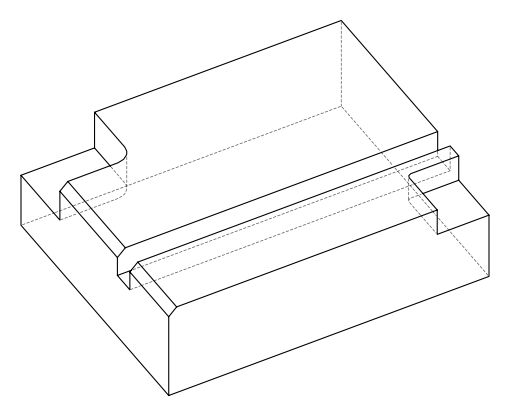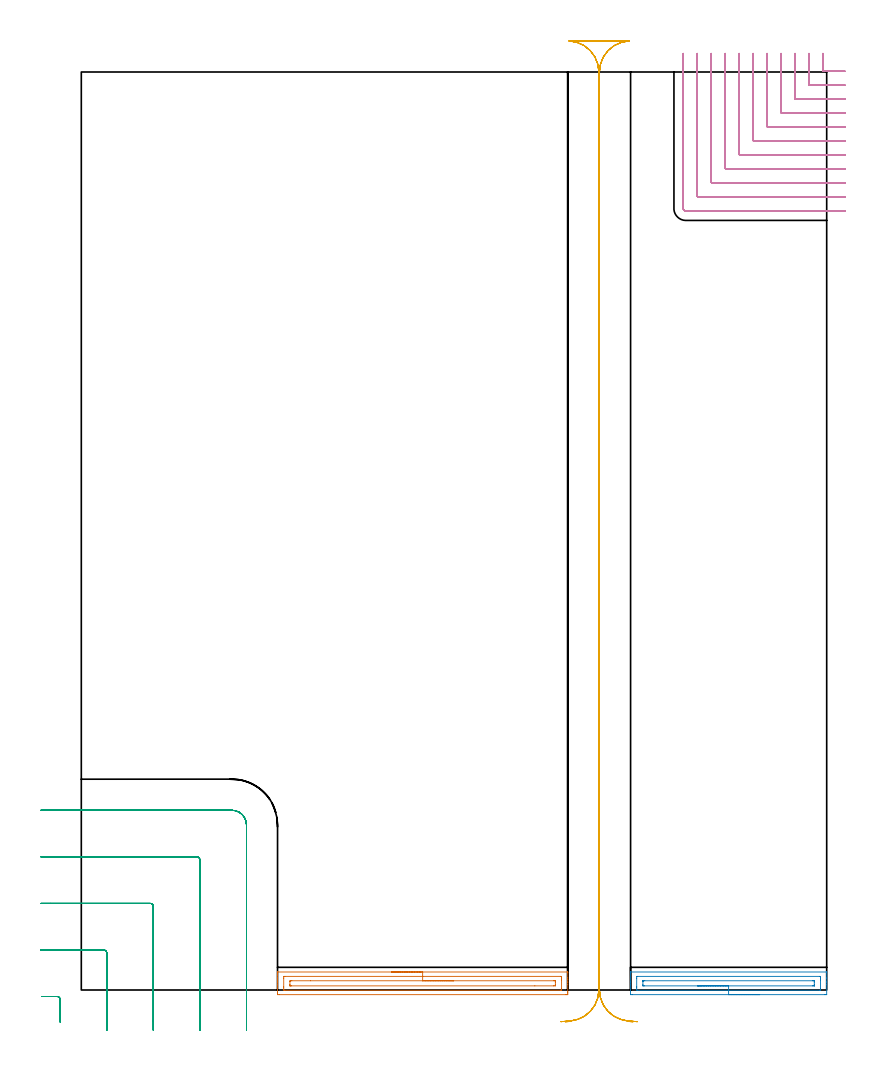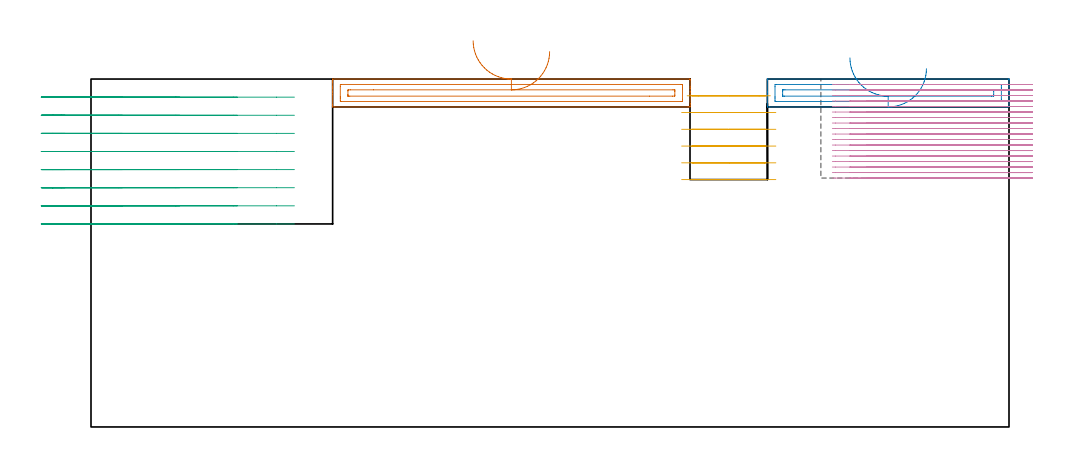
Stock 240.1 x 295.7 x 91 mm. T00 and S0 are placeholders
(PLAN: 5 operations, 3 tool changes, 46.7 min)
(1 AREA_MILL | FG_CHAMFER_SURFACE | UGT0205_001 | 2.44 min | 2737 mm3)
(2 AREA_MILL_1 | FG_CHAMFER_SURFACE_1 | UGT0205_001 | 1.71 min | 1807 mm3)
(3 MILL_CORNER_NOTCH_RECTANGULAR | CORNER_NOTCH_RECTANGULAR | UGT0201_094 | Follow Part, ap 5, ae 75% | 7.02 min | 160770 mm3)
(4 MILL_CORNER_NOTCH_RECTANGULAR_1 | CORNER_NOTCH_RECTANGULAR_1 | NXT0201_008 | Follow Part, ap 1.5, ae 75% | 27.3 min | 60835 mm3)
(5 MILL_RECTANGULAR_SLOT | SLOT_RECTANGULAR | UGT0201_094 | Follow Part, ap 5, ae 75% | 8.21 min | 156896 mm3)
(TOOL UGT0205_001 | Chamfer Mill 20 x 3 x 45 deg. | D20 FL50 Z2)
(TOOL UGT0201_094 | End mill 20 mm | D20 FL38 Z4)
(TOOL NXT0201_008 | ENDMILL 6mm [2P460-0600-NA 1630] | D6 FL26 Z6)
(OP 1 AREA_MILL)
G17 G21 G94 G90
T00 M6
G54
G17 G0 G90 X99.95 Y5.8 S1061 M3
G43 Z101. H0
G94 G1 X99.988 Z100.128 F250.
X100.102 Z99.263
X100.291 Z98.412
X100.553 Z97.58
X100.887 Z96.774
X101.29 Z96.
X101.758 Z95.264
X102.29 Z94.572
X102.879 Z93.929
X103.522 Z93.339
X104.214 Z92.808
X104.95 Z92.34
X105.724 Z91.937
X106.53 Z91.603
X107.362 Z91.341
X108.214 Z91.152
X109.078 Z91.038
X109.95 Z91.
X156.595
X156.69 Y5.797 Z90.989
X156.692 Y5.778 Z90.971
X156.7 Y5.543 Z90.741
Y3.903 Z89.102
Y3.482 Z88.678
Y3.271 Z88.468
Y2.594 Z87.791
Y2.383 Z87.581
Y1.706 Z86.9
Y-0.619 Z84.577
X156.698 Y-0.958 Z84.238
X156.693 Y-1.491 Z83.705
X156.686 Y-1.493 Z83.703
X156.15 Y-1.5 Z83.7
X63.75 Y-1.499 Z83.701
X63.214 Y-1.493 Z83.703
X63.207 Y-1.491 Z83.705
X63.2 Y-0.958 Z84.238
Y1.706 Z86.9
Y2.383 Z87.581
Y2.594 Z87.791
Y3.271 Z88.468
Y3.482 Z88.678
Y3.903 Z89.102
Y4.836 Z90.035
Y5.258 Z90.456
Y5.543 Z90.742
X63.208 Y5.778 Z90.971
X63.21 Y5.797 Z90.989
X63.305 Y5.8 Z91.
X109.95
Y4.386 Z89.586
X154.373 Y4.385 Z89.585
X154.69 Y4.37 Z89.57
X154.698 Y4.046 Z89.246
X154.7 Y3.482 Z88.682
Y3.156 Z88.356
X154.699 Y0.493 Z85.693
X154.69 Y-0.07 Z85.13
X154.389 Y-0.085 Z85.115
X154.373
X65.527
X65.21 Y-0.07 Z85.13
X65.202 Y0.254 Z85.454
X65.2 Y0.818 Z86.018
Y1.144 Z86.344
X65.201 Y3.807 Z89.007
X65.21 Y4.37 Z89.57
X65.511 Y4.385 Z89.585
X65.527
X109.95 Y4.386 Z89.586
Y2.971 Z88.171
X152.219
X152.596 Y2.97 Z88.17
X152.65 Y2.968 Z88.168
X152.68 Y2.965 Z88.165
X152.69 Y2.96 Z88.16
X152.693 Y2.904 Z88.104
X152.699 Y2.697 Z87.897
X152.7 Y2.594 Z87.794
X152.699 Y1.604 Z86.804
X152.693 Y1.499 Z86.699
X152.681 Y1.335 Z86.535
X152.596 Y1.334 Z86.534
X152.085 Y1.329 Z86.529
X146.089 Y1.328 Z86.528
X67.681 Y1.329 Z86.529
X67.304 Y1.33 Z86.53
X67.25 Y1.332 Z86.532
X67.22 Y1.335 Z86.535
X67.21 Y1.34 Z86.54
X67.206 Y1.396 Z86.596
X67.201 Y1.603 Z86.803
X67.2 Y1.706 Z86.906
X67.201 Y2.696 Z87.896
X67.207 Y2.801 Z88.001
X67.219 Y2.965 Z88.165
X67.304 Y2.966 Z88.166
X67.815 Y2.971 Z88.171
X73.859 Y2.972 Z88.172
X109.95 Y2.971 Z88.171
X110.822 Z88.21
X111.686 Z88.323
X112.538 Z88.512
X113.37 Z88.775
X114.176 Z89.108
X114.95 Z89.511
X115.686 Z89.98
X116.378 Z90.511
X117.021 Z91.1
X117.61 Z91.744
X118.142 Z92.436
X118.61 Z93.171
X119.013 Z93.945
X119.347 Z94.751
X119.609 Z95.583
X119.798 Z96.435
X119.912 Z97.3
X119.95 Z98.171
G0 Z101.
M5
M2
(OP 2 AREA_MILL_1)
G17 G21 G94 G90
T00 M6
G54
G17 G0 G90 X218.5 Y-1.5 S1061 M3
G43 Z101. H0
Z93.7
G94 G1 X218.462 Z92.828 F250.
X218.348 Z91.964
X218.159 Z91.112
X217.897 Z90.28
X217.563 Z89.474
X217.16 Z88.7
X216.692 Z87.964
X216.16 Z87.272
X215.571 Z86.629
X214.928 Z86.04
X214.236 Z85.508
X213.5 Z85.04
X212.726 Z84.637
X211.92 Z84.303
X211.088 Z84.041
X210.236 Z83.852
X209.372 Z83.738
X208.5 Z83.7
X177.437
X176.903 Y-1.495 Z83.701
X176.901 Y-1.493 Z83.703
X176.9 Y1.706 Z86.899
Y2.408 Z87.606
Y2.594 Z87.791
Y5.574 Z90.772
X176.906 Y5.781 Z90.973
X176.91 Y5.797 Z90.989
X176.993 Y5.8 Z91.
X240.007
X240.09 Y5.797 Z90.989
X240.094 Y5.781 Z90.973
X240.1 Y5.574 Z90.772
Y3.853 Z89.052
Y2.594 Z87.791
Y2.408 Z87.606
Y1.706 Z86.899
X240.099 Y-1.493 Z83.703
X240.097 Y-1.495 Z83.701
X239.563 Y-1.5 Z83.7
X208.5
Y-0.086 Z85.114
X179.212 Y-0.085 Z85.115
X178.91 Y-0.07 Z85.13
X178.902 Y0.24 Z85.44
X178.9 Y0.818 Z86.018
Y1.13 Z86.33
X178.901 Y3.792 Z88.992
X178.91 Y4.37 Z89.57
X179.196 Y4.385 Z89.585
X179.212
X237.788
X238.09 Y4.37 Z89.57
X238.098 Y4.06 Z89.26
X238.1 Y3.482 Z88.682
Y3.17 Z88.37
X238.099 Y0.508 Z85.708
X238.09 Y-0.07 Z85.13
X237.804 Y-0.085 Z85.115
X237.788
X208.5 Y-0.086 Z85.114
Y1.328 Z86.528
X181.363 Y1.329 Z86.529
X180.987 Y1.332 Z86.532
X180.934 Y1.334 Z86.534
X180.91 Y1.337 Z86.537
X180.9 Y1.706 Z86.906
Y2.68 Z87.88
X180.902 Y2.767 Z87.967
X180.91 Y2.94 Z88.14
X180.913 Y2.966 Z88.166
X180.918 Y2.968 Z88.168
X180.94 Y2.97 Z88.17
X180.987 Y2.971 Z88.171
X181.497 Y2.972 Z88.172
X235.637 Y2.971 Z88.171
X236.013 Y2.968 Z88.168
X236.066 Y2.966 Z88.166
X236.09 Y2.963 Z88.163
X236.1 Y2.594 Z87.794
Y1.62 Z86.82
X236.098 Y1.533 Z86.733
X236.09 Y1.36 Z86.56
X236.087 Y1.334 Z86.534
X236.082 Y1.332 Z86.532
X236.06 Y1.33 Z86.53
X236.013 Y1.329 Z86.529
X235.503 Y1.328 Z86.528
X208.5
X207.628 Z86.566
X206.764 Z86.68
X205.912 Z86.869
X205.08 Z87.132
X204.274 Z87.465
X203.5 Z87.868
X202.764 Z88.337
X202.072 Z88.868
X201.429 Z89.457
X200.84 Z90.101
X200.308 Z90.793
X199.84 Z91.528
X199.437 Z92.302
X199.103 Z93.108
X198.841 Z93.94
X198.652 Z94.792
X198.538 Z95.657
X198.5 Z96.528
G0 Z101.
M5
M2
(OP 3 MILL_CORNER_NOTCH_RECTANGULAR)
G17 G21 G94 G90
T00 M6
G54
G17 G0 G90 X-6.8 Y-10.332 S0 M3
G43 Z101. H0
Z86.262
G94 G1 Y-7.332 F250.
Y-3.095 F500.
G3 X-7.795 Y-2.1 R1.
G1 X-9.777
X-12.777 F250.
G0 Z101.
X8.2 Y-13.
Z86.262
G1 Y-10.
Y11.905 F500.
G3 X7.205 Y12.9 R1.
G1 X-10.
X-13. F250.
G0 Z101.
X23.2 Y-13.
Z86.262
G1 Y-10.
Y26.904 F500.
G3 X22.204 Y27.9 R1.
G1 X-10.
X-13. F250.
G0 Z101.
X38.2 Y-13.
Z86.262
G1 Y-10.
Y41.904 F500.
G3 X37.204 Y42.9 R1.
G1 X-10.
X-13. F250.
G0 Z101.
X53.2 Y-13.
Z86.262
G1 Y-10.
Y53.2 F500.
G3 X48.5 Y57.9 R4.7
G1 X-10.
X-13. F250.
G0 Z101.
X-6.8 Y-10.332
Z81.525
G1 Y-7.332
Y-3.095 F500.
G3 X-7.795 Y-2.1 R1.
G1 X-9.777
X-12.777 F250.
G0 Z101.
X8.2 Y-13.
Z81.525
G1 Y-10.
Y11.905 F500.
G3 X7.205 Y12.9 R1.
G1 X-10.
X-13. F250.
G0 Z101.
X23.2 Y-13.
Z81.525
G1 Y-10.
Y26.904 F500.
G3 X22.204 Y27.9 R1.
G1 X-10.
X-13. F250.
G0 Z101.
X38.2 Y-13.
Z81.525
G1 Y-10.
Y41.904 F500.
G3 X37.204 Y42.9 R1.
G1 X-10.
X-13. F250.
G0 Z101.
X53.2 Y-13.
Z81.525
G1 Y-10.
Y53.2 F500.
G3 X48.5 Y57.9 R4.7
G1 X-10.
X-13. F250.
G0 Z101.
X-6.8 Y-10.332
Z76.787
G1 Y-7.332
Y-3.095 F500.
G3 X-7.795 Y-2.1 R1.
G1 X-9.777
X-12.777 F250.
G0 Z101.
X8.2 Y-13.
Z76.787
G1 Y-10.
Y11.905 F500.
G3 X7.205 Y12.9 R1.
G1 X-10.
X-13. F250.
G0 Z101.
X23.2 Y-13.
Z76.787
G1 Y-10.
Y26.904 F500.
G3 X22.204 Y27.9 R1.
G1 X-10.
X-13. F250.
G0 Z101.
X38.2 Y-13.
Z76.787
G1 Y-10.
Y41.904 F500.
G3 X37.204 Y42.9 R1.
G1 X-10.
X-13. F250.
G0 Z101.
X53.2 Y-13.
Z76.787
G1 Y-10.
Y53.2 F500.
G3 X48.5 Y57.9 R4.7
G1 X-10.
X-13. F250.
G0 Z101.
X-6.8 Y-10.332
Z72.05
G1 Y-7.332
Y-3.095 F500.
G3 X-7.795 Y-2.1 R1.
G1 X-9.777
X-12.777 F250.
G0 Z101.
X8.2 Y-13.
Z72.05
G1 Y-10.
Y11.905 F500.
G3 X7.205 Y12.9 R1.
G1 X-10.
X-13. F250.
G0 Z101.
X23.2 Y-13.
Z72.05
G1 Y-10.
Y26.904 F500.
G3 X22.204 Y27.9 R1.
G1 X-10.
X-13. F250.
G0 Z101.
X38.2 Y-13.
Z72.05
G1 Y-10.
Y41.904 F500.
G3 X37.204 Y42.9 R1.
G1 X-10.
X-13. F250.
G0 Z101.
X53.2 Y-13.
Z72.05
G1 Y-10.
Y53.2 F500.
G3 X48.5 Y57.9 R4.7
G1 X-10.
X-13. F250.
G0 Z101.
X-6.8 Y-10.332
Z67.312
G1 Y-7.332
Y-3.095 F500.
G3 X-7.795 Y-2.1 R1.
G1 X-9.777
X-12.777 F250.
G0 Z101.
X8.2 Y-13.
Z67.312
G1 Y-10.
Y11.905 F500.
G3 X7.205 Y12.9 R1.
G1 X-10.
X-13. F250.
G0 Z101.
X23.2 Y-13.
Z67.312
G1 Y-10.
Y26.904 F500.
G3 X22.204 Y27.9 R1.
G1 X-10.
X-13. F250.
G0 Z101.
X38.2 Y-13.
Z67.312
G1 Y-10.
Y41.904 F500.
G3 X37.204 Y42.9 R1.
G1 X-10.
X-13. F250.
G0 Z101.
X53.2 Y-13.
Z67.312
G1 Y-10.
Y53.2 F500.
G3 X48.5 Y57.9 R4.7
G1 X-10.
X-13. F250.
G0 Z101.
X-6.8 Y-10.332
Z62.575
G1 Y-7.332
Y-3.095 F500.
G3 X-7.795 Y-2.1 R1.
G1 X-9.777
X-12.777 F250.
G0 Z101.
X8.2 Y-13.
Z62.575
G1 Y-10.
Y11.905 F500.
G3 X7.205 Y12.9 R1.
G1 X-10.
X-13. F250.
G0 Z101.
X23.2 Y-13.
Z62.575
G1 Y-10.
Y26.904 F500.
G3 X22.204 Y27.9 R1.
G1 X-10.
X-13. F250.
G0 Z101.
X38.2 Y-13.
Z62.575
G1 Y-10.
Y41.904 F500.
G3 X37.204 Y42.9 R1.
G1 X-10.
X-13. F250.
G0 Z101.
X53.2 Y-13.
Z62.575
G1 Y-10.
Y53.2 F500.
G3 X48.5 Y57.9 R4.7
G1 X-10.
X-13. F250.
G0 Z101.
X-6.8 Y-10.332
Z57.837
G1 Y-7.332
Y-3.095 F500.
G3 X-7.795 Y-2.1 R1.
G1 X-9.777
X-12.777 F250.
G0 Z101.
X8.2 Y-13.
Z57.837
G1 Y-10.
Y11.905 F500.
G3 X7.205 Y12.9 R1.
G1 X-10.
X-13. F250.
G0 Z101.
X23.2 Y-13.
Z57.837
G1 Y-10.
Y26.904 F500.
G3 X22.204 Y27.9 R1.
G1 X-10.
X-13. F250.
G0 Z101.
X38.2 Y-13.
Z57.837
G1 Y-10.
Y41.904 F500.
G3 X37.204 Y42.9 R1.
G1 X-10.
X-13. F250.
G0 Z101.
X53.2 Y-13.
Z57.837
G1 Y-10.
Y53.2 F500.
G3 X48.5 Y57.9 R4.7
G1 X-10.
X-13. F250.
G0 Z101.
X-6.8 Y-10.332
Z53.1
G1 Y-7.332
Y-3.095 F500.
G3 X-7.795 Y-2.1 R1.
G1 X-9.777
X-12.777 F250.
G0 Z101.
X8.2 Y-13.
Z53.1
G1 Y-10.
Y11.905 F500.
G3 X7.205 Y12.9 R1.
G1 X-10.
X-13. F250.
G0 Z101.
X23.2 Y-13.
Z53.1
G1 Y-10.
Y26.904 F500.
G3 X22.204 Y27.9 R1.
G1 X-10.
X-13. F250.
G0 Z101.
X38.2 Y-13.
Z53.1
G1 Y-10.
Y41.904 F500.
G3 X37.204 Y42.9 R1.
G1 X-10.
X-13. F250.
G0 Z101.
X53.2 Y-13.
Z53.1
G1 Y-10.
Y53.2 F500.
G3 X48.5 Y57.9 R4.7
G1 X-10.
X-13. F250.
G0 Z101.
M5
M2
(OP 4 MILL_CORNER_NOTCH_RECTANGULAR_1)
G17 G21 G94 G90
T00 M6
G54
G17 G0 G90 X238.9 Y301.7 S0 M3
G43 Z101. H1
Z89.561
G94 G1 Y298.7 F250.
Y296.197
G3 X239.197 Y295.9 R0.3
G1 X243.093
X246.093
G0 Z101.
X234.4 Y301.7
Z89.561
G1 Y298.7
Y291.697 F500.
G3 X234.697 Y291.4 R0.3
G1 X243.1
X246.1 F250.
G0 Z101.
X229.9 Y301.7
Z89.561
G1 Y298.7
Y287.197 F500.
G3 X230.197 Y286.9 R0.3
G1 X243.1
X246.1 F250.
G0 Z101.
X225.4 Y301.7
Z89.561
G1 Y298.7
Y282.697 F500.
G3 X225.697 Y282.4 R0.3
G1 X243.1
X246.1 F250.
G0 Z101.
X220.9 Y301.7
Z89.561
G1 Y298.7
Y278.197 F500.
G3 X221.197 Y277.9 R0.3
G1 X243.1
X246.1 F250.
G0 Z101.
X216.4 Y301.7
Z89.561
G1 Y298.7
Y273.697 F500.
G3 X216.697 Y273.4 R0.3
G1 X243.1
X246.1 F250.
G0 Z101.
X211.9 Y301.7
Z89.561
G1 Y298.7
Y269.198 F500.
G3 X212.198 Y268.9 R0.3
G1 X243.1
X246.1 F250.
G0 Z101.
X207.4 Y301.7
Z89.561
G1 Y298.7
Y264.698 F500.
G3 X207.698 Y264.4 R0.3
G1 X243.1
X246.1 F250.
G0 Z101.
X202.9 Y301.7
Z89.561
G1 Y298.7
Y260.198 F500.
G3 X203.198 Y259.9 R0.3
G1 X243.1
X246.1 F250.
G0 Z101.
X198.4 Y301.7
Z89.561
G1 Y298.7
Y255.698 F500.
G3 X198.698 Y255.4 R0.3
G1 X243.1
X246.1 F250.
G0 Z101.
X193.9 Y301.7
Z89.561
G1 Y298.7
Y251.7 F500.
G3 X194.7 Y250.9 R0.8
G1 X243.1
X246.1 F250.
G0 Z101.
X238.9 Y301.7
Z88.122
G1 Y298.7
Y296.197
G3 X239.197 Y295.9 R0.3
G1 X243.093
X246.093
G0 Z101.
X234.4 Y301.7
Z88.122
G1 Y298.7
Y291.697 F500.
G3 X234.697 Y291.4 R0.3
G1 X243.1
X246.1 F250.
G0 Z101.
X229.9 Y301.7
Z88.122
G1 Y298.7
Y287.197 F500.
G3 X230.197 Y286.9 R0.3
G1 X243.1
X246.1 F250.
G0 Z101.
X225.4 Y301.7
Z88.122
G1 Y298.7
Y282.697 F500.
G3 X225.697 Y282.4 R0.3
G1 X243.1
X246.1 F250.
G0 Z101.
X220.9 Y301.7
Z88.122
G1 Y298.7
Y278.197 F500.
G3 X221.197 Y277.9 R0.3
G1 X243.1
X246.1 F250.
G0 Z101.
X216.4 Y301.7
Z88.122
G1 Y298.7
Y273.697 F500.
G3 X216.697 Y273.4 R0.3
G1 X243.1
X246.1 F250.
G0 Z101.
X211.9 Y301.7
Z88.122
G1 Y298.7
Y269.198 F500.
G3 X212.198 Y268.9 R0.3
G1 X243.1
X246.1 F250.
G0 Z101.
X207.4 Y301.7
Z88.122
G1 Y298.7
Y264.698 F500.
G3 X207.698 Y264.4 R0.3
G1 X243.1
X246.1 F250.
G0 Z101.
X202.9 Y301.7
Z88.122
G1 Y298.7
Y260.198 F500.
G3 X203.198 Y259.9 R0.3
G1 X243.1
X246.1 F250.
G0 Z101.
X198.4 Y301.7
Z88.122
G1 Y298.7
Y255.698 F500.
G3 X198.698 Y255.4 R0.3
G1 X243.1
X246.1 F250.
G0 Z101.
X193.9 Y301.7
Z88.122
G1 Y298.7
Y251.7 F500.
G3 X194.7 Y250.9 R0.8
G1 X243.1
X246.1 F250.
G0 Z101.
X238.9 Y301.7
Z86.683
G1 Y298.7
Y296.197
G3 X239.197 Y295.9 R0.3
G1 X243.093
X246.093
G0 Z101.
X234.4 Y301.7
Z86.683
G1 Y298.7
Y291.697 F500.
G3 X234.697 Y291.4 R0.3
G1 X243.1
X246.1 F250.
G0 Z101.
X229.9 Y301.7
Z86.683
G1 Y298.7
Y287.197 F500.
G3 X230.197 Y286.9 R0.3
G1 X243.1
X246.1 F250.
G0 Z101.
X225.4 Y301.7
Z86.683
G1 Y298.7
Y282.697 F500.
G3 X225.697 Y282.4 R0.3
G1 X243.1
X246.1 F250.
G0 Z101.
X220.9 Y301.7
Z86.683
G1 Y298.7
Y278.197 F500.
G3 X221.197 Y277.9 R0.3
G1 X243.1
X246.1 F250.
G0 Z101.
X216.4 Y301.7
Z86.683
G1 Y298.7
Y273.697 F500.
G3 X216.697 Y273.4 R0.3
G1 X243.1
X246.1 F250.
G0 Z101.
X211.9 Y301.7
Z86.683
G1 Y298.7
Y269.198 F500.
G3 X212.198 Y268.9 R0.3
G1 X243.1
X246.1 F250.
G0 Z101.
X207.4 Y301.7
Z86.683
G1 Y298.7
Y264.698 F500.
G3 X207.698 Y264.4 R0.3
G1 X243.1
X246.1 F250.
G0 Z101.
X202.9 Y301.7
Z86.683
G1 Y298.7
Y260.198 F500.
G3 X203.198 Y259.9 R0.3
G1 X243.1
X246.1 F250.
G0 Z101.
X198.4 Y301.7
Z86.683
G1 Y298.7
Y255.698 F500.
G3 X198.698 Y255.4 R0.3
G1 X243.1
X246.1 F250.
G0 Z101.
X193.9 Y301.7
Z86.683
G1 Y298.7
Y251.7 F500.
G3 X194.7 Y250.9 R0.8
G1 X243.1
X246.1 F250.
G0 Z101.
X238.9 Y301.7
Z85.244
G1 Y298.7
Y296.197
G3 X239.197 Y295.9 R0.3
G1 X243.093
X246.093
G0 Z101.
X234.4 Y301.7
Z85.244
G1 Y298.7
Y291.697 F500.
G3 X234.697 Y291.4 R0.3
G1 X243.1
X246.1 F250.
G0 Z101.
X229.9 Y301.7
Z85.244
G1 Y298.7
Y287.197 F500.
G3 X230.197 Y286.9 R0.3
G1 X243.1
X246.1 F250.
G0 Z101.
X225.4 Y301.7
Z85.244
G1 Y298.7
Y282.697 F500.
G3 X225.697 Y282.4 R0.3
G1 X243.1
X246.1 F250.
G0 Z101.
X220.9 Y301.7
Z85.244
G1 Y298.7
Y278.197 F500.
G3 X221.197 Y277.9 R0.3
G1 X243.1
X246.1 F250.
G0 Z101.
X216.4 Y301.7
Z85.244
G1 Y298.7
Y273.697 F500.
G3 X216.697 Y273.4 R0.3
G1 X243.1
X246.1 F250.
G0 Z101.
X211.9 Y301.7
Z85.244
G1 Y298.7
Y269.198 F500.
G3 X212.198 Y268.9 R0.3
G1 X243.1
X246.1 F250.
G0 Z101.
X207.4 Y301.7
Z85.244
G1 Y298.7
Y264.698 F500.
G3 X207.698 Y264.4 R0.3
G1 X243.1
X246.1 F250.
G0 Z101.
X202.9 Y301.7
Z85.244
G1 Y298.7
Y260.198 F500.
G3 X203.198 Y259.9 R0.3
G1 X243.1
X246.1 F250.
G0 Z101.
X198.4 Y301.7
Z85.244
G1 Y298.7
Y255.698 F500.
G3 X198.698 Y255.4 R0.3
G1 X243.1
X246.1 F250.
G0 Z101.
X193.9 Y301.7
Z85.244
G1 Y298.7
Y251.7 F500.
G3 X194.7 Y250.9 R0.8
G1 X243.1
X246.1 F250.
G0 Z101.
X238.9 Y301.7
Z83.805
G1 Y298.7
Y296.197
G3 X239.197 Y295.9 R0.3
G1 X243.093
X246.093
G0 Z101.
X234.4 Y301.7
Z83.805
G1 Y298.7
Y291.697 F500.
G3 X234.697 Y291.4 R0.3
G1 X243.1
X246.1 F250.
G0 Z101.
X229.9 Y301.7
Z83.805
G1 Y298.7
Y287.197 F500.
G3 X230.197 Y286.9 R0.3
G1 X243.1
X246.1 F250.
G0 Z101.
X225.4 Y301.7
Z83.805
G1 Y298.7
Y282.697 F500.
G3 X225.697 Y282.4 R0.3
G1 X243.1
X246.1 F250.
G0 Z101.
X220.9 Y301.7
Z83.805
G1 Y298.7
Y278.197 F500.
G3 X221.197 Y277.9 R0.3
G1 X243.1
X246.1 F250.
G0 Z101.
X216.4 Y301.7
Z83.805
G1 Y298.7
Y273.697 F500.
G3 X216.697 Y273.4 R0.3
G1 X243.1
X246.1 F250.
G0 Z101.
X211.9 Y301.7
Z83.805
G1 Y298.7
Y269.198 F500.
G3 X212.198 Y268.9 R0.3
G1 X243.1
X246.1 F250.
G0 Z101.
X207.4 Y301.7
Z83.805
G1 Y298.7
Y264.698 F500.
G3 X207.698 Y264.4 R0.3
G1 X243.1
X246.1 F250.
G0 Z101.
X202.9 Y301.7
Z83.805
G1 Y298.7
Y260.198 F500.
G3 X203.198 Y259.9 R0.3
G1 X243.1
X246.1 F250.
G0 Z101.
X198.4 Y301.7
Z83.805
G1 Y298.7
Y255.698 F500.
G3 X198.698 Y255.4 R0.3
G1 X243.1
X246.1 F250.
G0 Z101.
X193.9 Y301.7
Z83.805
G1 Y298.7
Y251.7 F500.
G3 X194.7 Y250.9 R0.8
G1 X243.1
X246.1 F250.
G0 Z101.
X238.9 Y301.7
Z82.367
G1 Y298.7
Y296.197
G3 X239.197 Y295.9 R0.3
G1 X243.093
X246.093
G0 Z101.
X234.4 Y301.7
Z82.367
G1 Y298.7
Y291.697 F500.
G3 X234.697 Y291.4 R0.3
G1 X243.1
X246.1 F250.
G0 Z101.
X229.9 Y301.7
Z82.367
G1 Y298.7
Y287.197 F500.
G3 X230.197 Y286.9 R0.3
G1 X243.1
X246.1 F250.
G0 Z101.
X225.4 Y301.7
Z82.367
G1 Y298.7
Y282.697 F500.
G3 X225.697 Y282.4 R0.3
G1 X243.1
X246.1 F250.
G0 Z101.
X220.9 Y301.7
Z82.367
G1 Y298.7
Y278.197 F500.
G3 X221.197 Y277.9 R0.3
G1 X243.1
X246.1 F250.
G0 Z101.
X216.4 Y301.7
Z82.367
G1 Y298.7
Y273.697 F500.
G3 X216.697 Y273.4 R0.3
G1 X243.1
X246.1 F250.
G0 Z101.
X211.9 Y301.7
Z82.367
G1 Y298.7
Y269.198 F500.
G3 X212.198 Y268.9 R0.3
G1 X243.1
X246.1 F250.
G0 Z101.
X207.4 Y301.7
Z82.367
G1 Y298.7
Y264.698 F500.
G3 X207.698 Y264.4 R0.3
G1 X243.1
X246.1 F250.
G0 Z101.
X202.9 Y301.7
Z82.367
G1 Y298.7
Y260.198 F500.
G3 X203.198 Y259.9 R0.3
G1 X243.1
X246.1 F250.
G0 Z101.
X198.4 Y301.7
Z82.367
G1 Y298.7
Y255.698 F500.
G3 X198.698 Y255.4 R0.3
G1 X243.1
X246.1 F250.
G0 Z101.
X193.9 Y301.7
Z82.367
G1 Y298.7
Y251.7 F500.
G3 X194.7 Y250.9 R0.8
G1 X243.1
X246.1 F250.
G0 Z101.
X238.9 Y301.7
Z80.928
G1 Y298.7
Y296.197
G3 X239.197 Y295.9 R0.3
G1 X243.093
X246.093
G0 Z101.
X234.4 Y301.7
Z80.928
G1 Y298.7
Y291.697 F500.
G3 X234.697 Y291.4 R0.3
G1 X243.1
X246.1 F250.
G0 Z101.
X229.9 Y301.7
Z80.928
G1 Y298.7
Y287.197 F500.
G3 X230.197 Y286.9 R0.3
G1 X243.1
X246.1 F250.
G0 Z101.
X225.4 Y301.7
Z80.928
G1 Y298.7
Y282.697 F500.
G3 X225.697 Y282.4 R0.3
G1 X243.1
X246.1 F250.
G0 Z101.
X220.9 Y301.7
Z80.928
G1 Y298.7
Y278.197 F500.
G3 X221.197 Y277.9 R0.3
G1 X243.1
X246.1 F250.
G0 Z101.
X216.4 Y301.7
Z80.928
G1 Y298.7
Y273.697 F500.
G3 X216.697 Y273.4 R0.3
G1 X243.1
X246.1 F250.
G0 Z101.
X211.9 Y301.7
Z80.928
G1 Y298.7
Y269.198 F500.
G3 X212.198 Y268.9 R0.3
G1 X243.1
X246.1 F250.
G0 Z101.
X207.4 Y301.7
Z80.928
G1 Y298.7
Y264.698 F500.
G3 X207.698 Y264.4 R0.3
G1 X243.1
X246.1 F250.
G0 Z101.
X202.9 Y301.7
Z80.928
G1 Y298.7
Y260.198 F500.
G3 X203.198 Y259.9 R0.3
G1 X243.1
X246.1 F250.
G0 Z101.
X198.4 Y301.7
Z80.928
G1 Y298.7
Y255.698 F500.
G3 X198.698 Y255.4 R0.3
G1 X243.1
X246.1 F250.
G0 Z101.
X193.9 Y301.7
Z80.928
G1 Y298.7
Y251.7 F500.
G3 X194.7 Y250.9 R0.8
G1 X243.1
X246.1 F250.
G0 Z101.
X238.9 Y301.7
Z79.489
G1 Y298.7
Y296.197
G3 X239.197 Y295.9 R0.3
G1 X243.093
X246.093
G0 Z101.
X234.4 Y301.7
Z79.489
G1 Y298.7
Y291.697 F500.
G3 X234.697 Y291.4 R0.3
G1 X243.1
X246.1 F250.
G0 Z101.
X229.9 Y301.7
Z79.489
G1 Y298.7
Y287.197 F500.
G3 X230.197 Y286.9 R0.3
G1 X243.1
X246.1 F250.
G0 Z101.
X225.4 Y301.7
Z79.489
G1 Y298.7
Y282.697 F500.
G3 X225.697 Y282.4 R0.3
G1 X243.1
X246.1 F250.
G0 Z101.
X220.9 Y301.7
Z79.489
G1 Y298.7
Y278.197 F500.
G3 X221.197 Y277.9 R0.3
G1 X243.1
X246.1 F250.
G0 Z101.
X216.4 Y301.7
Z79.489
G1 Y298.7
Y273.697 F500.
G3 X216.697 Y273.4 R0.3
G1 X243.1
X246.1 F250.
G0 Z101.
X211.9 Y301.7
Z79.489
G1 Y298.7
Y269.198 F500.
G3 X212.198 Y268.9 R0.3
G1 X243.1
X246.1 F250.
G0 Z101.
X207.4 Y301.7
Z79.489
G1 Y298.7
Y264.698 F500.
G3 X207.698 Y264.4 R0.3
G1 X243.1
X246.1 F250.
G0 Z101.
X202.9 Y301.7
Z79.489
G1 Y298.7
Y260.198 F500.
G3 X203.198 Y259.9 R0.3
G1 X243.1
X246.1 F250.
G0 Z101.
X198.4 Y301.7
Z79.489
G1 Y298.7
Y255.698 F500.
G3 X198.698 Y255.4 R0.3
G1 X243.1
X246.1 F250.
G0 Z101.
X193.9 Y301.7
Z79.489
G1 Y298.7
Y251.7 F500.
G3 X194.7 Y250.9 R0.8
G1 X243.1
X246.1 F250.
G0 Z101.
X238.9 Y301.7
Z78.05
G1 Y298.7
Y296.197
G3 X239.197 Y295.9 R0.3
G1 X243.093
X246.093
G0 Z101.
X234.4 Y301.7
Z78.05
G1 Y298.7
Y291.697 F500.
G3 X234.697 Y291.4 R0.3
G1 X243.1
X246.1 F250.
G0 Z101.
X229.9 Y301.7
Z78.05
G1 Y298.7
Y287.197 F500.
G3 X230.197 Y286.9 R0.3
G1 X243.1
X246.1 F250.
G0 Z101.
X225.4 Y301.7
Z78.05
G1 Y298.7
Y282.697 F500.
G3 X225.697 Y282.4 R0.3
G1 X243.1
X246.1 F250.
G0 Z101.
X220.9 Y301.7
Z78.05
G1 Y298.7
Y278.197 F500.
G3 X221.197 Y277.9 R0.3
G1 X243.1
X246.1 F250.
G0 Z101.
X216.4 Y301.7
Z78.05
G1 Y298.7
Y273.697 F500.
G3 X216.697 Y273.4 R0.3
G1 X243.1
X246.1 F250.
G0 Z101.
X211.9 Y301.7
Z78.05
G1 Y298.7
Y269.198 F500.
G3 X212.198 Y268.9 R0.3
G1 X243.1
X246.1 F250.
G0 Z101.
X207.4 Y301.7
Z78.05
G1 Y298.7
Y264.698 F500.
G3 X207.698 Y264.4 R0.3
G1 X243.1
X246.1 F250.
G0 Z101.
X202.9 Y301.7
Z78.05
G1 Y298.7
Y260.198 F500.
G3 X203.198 Y259.9 R0.3
G1 X243.1
X246.1 F250.
G0 Z101.
X198.4 Y301.7
Z78.05
G1 Y298.7
Y255.698 F500.
G3 X198.698 Y255.4 R0.3
G1 X243.1
X246.1 F250.
G0 Z101.
X193.9 Y301.7
Z78.05
G1 Y298.7
Y251.7 F500.
G3 X194.7 Y250.9 R0.8
G1 X243.1
X246.1 F250.
G0 Z101.
X238.9 Y301.7
Z76.611
G1 Y298.7
Y296.197
G3 X239.197 Y295.9 R0.3
G1 X243.093
X246.093
G0 Z101.
X234.4 Y301.7
Z76.611
G1 Y298.7
Y291.697 F500.
G3 X234.697 Y291.4 R0.3
G1 X243.1
X246.1 F250.
G0 Z101.
X229.9 Y301.7
Z76.611
G1 Y298.7
Y287.197 F500.
G3 X230.197 Y286.9 R0.3
G1 X243.1
X246.1 F250.
G0 Z101.
X225.4 Y301.7
Z76.611
G1 Y298.7
Y282.697 F500.
G3 X225.697 Y282.4 R0.3
G1 X243.1
X246.1 F250.
G0 Z101.
X220.9 Y301.7
Z76.611
G1 Y298.7
Y278.197 F500.
G3 X221.197 Y277.9 R0.3
G1 X243.1
X246.1 F250.
G0 Z101.
X216.4 Y301.7
Z76.611
G1 Y298.7
Y273.697 F500.
G3 X216.697 Y273.4 R0.3
G1 X243.1
X246.1 F250.
G0 Z101.
X211.9 Y301.7
Z76.611
G1 Y298.7
Y269.198 F500.
G3 X212.198 Y268.9 R0.3
G1 X243.1
X246.1 F250.
G0 Z101.
X207.4 Y301.7
Z76.611
G1 Y298.7
Y264.698 F500.
G3 X207.698 Y264.4 R0.3
G1 X243.1
X246.1 F250.
G0 Z101.
X202.9 Y301.7
Z76.611
G1 Y298.7
Y260.198 F500.
G3 X203.198 Y259.9 R0.3
G1 X243.1
X246.1 F250.
G0 Z101.
X198.4 Y301.7
Z76.611
G1 Y298.7
Y255.698 F500.
G3 X198.698 Y255.4 R0.3
G1 X243.1
X246.1 F250.
G0 Z101.
X193.9 Y301.7
Z76.611
G1 Y298.7
Y251.7 F500.
G3 X194.7 Y250.9 R0.8
G1 X243.1
X246.1 F250.
G0 Z101.
X238.9 Y301.7
Z75.172
G1 Y298.7
Y296.197
G3 X239.197 Y295.9 R0.3
G1 X243.093
X246.093
G0 Z101.
X234.4 Y301.7
Z75.172
G1 Y298.7
Y291.697 F500.
G3 X234.697 Y291.4 R0.3
G1 X243.1
X246.1 F250.
G0 Z101.
X229.9 Y301.7
Z75.172
G1 Y298.7
Y287.197 F500.
G3 X230.197 Y286.9 R0.3
G1 X243.1
X246.1 F250.
G0 Z101.
X225.4 Y301.7
Z75.172
G1 Y298.7
Y282.697 F500.
G3 X225.697 Y282.4 R0.3
G1 X243.1
X246.1 F250.
G0 Z101.
X220.9 Y301.7
Z75.172
G1 Y298.7
Y278.197 F500.
G3 X221.197 Y277.9 R0.3
G1 X243.1
X246.1 F250.
G0 Z101.
X216.4 Y301.7
Z75.172
G1 Y298.7
Y273.697 F500.
G3 X216.697 Y273.4 R0.3
G1 X243.1
X246.1 F250.
G0 Z101.
X211.9 Y301.7
Z75.172
G1 Y298.7
Y269.198 F500.
G3 X212.198 Y268.9 R0.3
G1 X243.1
X246.1 F250.
G0 Z101.
X207.4 Y301.7
Z75.172
G1 Y298.7
Y264.698 F500.
G3 X207.698 Y264.4 R0.3
G1 X243.1
X246.1 F250.
G0 Z101.
X202.9 Y301.7
Z75.172
G1 Y298.7
Y260.198 F500.
G3 X203.198 Y259.9 R0.3
G1 X243.1
X246.1 F250.
G0 Z101.
X198.4 Y301.7
Z75.172
G1 Y298.7
Y255.698 F500.
G3 X198.698 Y255.4 R0.3
G1 X243.1
X246.1 F250.
G0 Z101.
X193.9 Y301.7
Z75.172
G1 Y298.7
Y251.7 F500.
G3 X194.7 Y250.9 R0.8
G1 X243.1
X246.1 F250.
G0 Z101.
X238.9 Y301.7
Z73.733
G1 Y298.7
Y296.197
G3 X239.197 Y295.9 R0.3
G1 X243.093
X246.093
G0 Z101.
X234.4 Y301.7
Z73.733
G1 Y298.7
Y291.697 F500.
G3 X234.697 Y291.4 R0.3
G1 X243.1
X246.1 F250.
G0 Z101.
X229.9 Y301.7
Z73.733
G1 Y298.7
Y287.197 F500.
G3 X230.197 Y286.9 R0.3
G1 X243.1
X246.1 F250.
G0 Z101.
X225.4 Y301.7
Z73.733
G1 Y298.7
Y282.697 F500.
G3 X225.697 Y282.4 R0.3
G1 X243.1
X246.1 F250.
G0 Z101.
X220.9 Y301.7
Z73.733
G1 Y298.7
Y278.197 F500.
G3 X221.197 Y277.9 R0.3
G1 X243.1
X246.1 F250.
G0 Z101.
X216.4 Y301.7
Z73.733
G1 Y298.7
Y273.697 F500.
G3 X216.697 Y273.4 R0.3
G1 X243.1
X246.1 F250.
G0 Z101.
X211.9 Y301.7
Z73.733
G1 Y298.7
Y269.198 F500.
G3 X212.198 Y268.9 R0.3
G1 X243.1
X246.1 F250.
G0 Z101.
X207.4 Y301.7
Z73.733
G1 Y298.7
Y264.698 F500.
G3 X207.698 Y264.4 R0.3
G1 X243.1
X246.1 F250.
G0 Z101.
X202.9 Y301.7
Z73.733
G1 Y298.7
Y260.198 F500.
G3 X203.198 Y259.9 R0.3
G1 X243.1
X246.1 F250.
G0 Z101.
X198.4 Y301.7
Z73.733
G1 Y298.7
Y255.698 F500.
G3 X198.698 Y255.4 R0.3
G1 X243.1
X246.1 F250.
G0 Z101.
X193.9 Y301.7
Z73.733
G1 Y298.7
Y251.7 F500.
G3 X194.7 Y250.9 R0.8
G1 X243.1
X246.1 F250.
G0 Z101.
X238.9 Y301.7
Z72.294
G1 Y298.7
Y296.197
G3 X239.197 Y295.9 R0.3
G1 X243.093
X246.093
G0 Z101.
X234.4 Y301.7
Z72.294
G1 Y298.7
Y291.697 F500.
G3 X234.697 Y291.4 R0.3
G1 X243.1
X246.1 F250.
G0 Z101.
X229.9 Y301.7
Z72.294
G1 Y298.7
Y287.197 F500.
G3 X230.197 Y286.9 R0.3
G1 X243.1
X246.1 F250.
G0 Z101.
X225.4 Y301.7
Z72.294
G1 Y298.7
Y282.697 F500.
G3 X225.697 Y282.4 R0.3
G1 X243.1
X246.1 F250.
G0 Z101.
X220.9 Y301.7
Z72.294
G1 Y298.7
Y278.197 F500.
G3 X221.197 Y277.9 R0.3
G1 X243.1
X246.1 F250.
G0 Z101.
X216.4 Y301.7
Z72.294
G1 Y298.7
Y273.697 F500.
G3 X216.697 Y273.4 R0.3
G1 X243.1
X246.1 F250.
G0 Z101.
X211.9 Y301.7
Z72.294
G1 Y298.7
Y269.198 F500.
G3 X212.198 Y268.9 R0.3
G1 X243.1
X246.1 F250.
G0 Z101.
X207.4 Y301.7
Z72.294
G1 Y298.7
Y264.698 F500.
G3 X207.698 Y264.4 R0.3
G1 X243.1
X246.1 F250.
G0 Z101.
X202.9 Y301.7
Z72.294
G1 Y298.7
Y260.198 F500.
G3 X203.198 Y259.9 R0.3
G1 X243.1
X246.1 F250.
G0 Z101.
X198.4 Y301.7
Z72.294
G1 Y298.7
Y255.698 F500.
G3 X198.698 Y255.4 R0.3
G1 X243.1
X246.1 F250.
G0 Z101.
X193.9 Y301.7
Z72.294
G1 Y298.7
Y251.7 F500.
G3 X194.7 Y250.9 R0.8
G1 X243.1
X246.1 F250.
G0 Z101.
X238.9 Y301.7
Z70.856
G1 Y298.7
Y296.197
G3 X239.197 Y295.9 R0.3
G1 X243.093
X246.093
G0 Z101.
X234.4 Y301.7
Z70.856
G1 Y298.7
Y291.697 F500.
G3 X234.697 Y291.4 R0.3
G1 X243.1
X246.1 F250.
G0 Z101.
X229.9 Y301.7
Z70.856
G1 Y298.7
Y287.197 F500.
G3 X230.197 Y286.9 R0.3
G1 X243.1
X246.1 F250.
G0 Z101.
X225.4 Y301.7
Z70.856
G1 Y298.7
Y282.697 F500.
G3 X225.697 Y282.4 R0.3
G1 X243.1
X246.1 F250.
G0 Z101.
X220.9 Y301.7
Z70.856
G1 Y298.7
Y278.197 F500.
G3 X221.197 Y277.9 R0.3
G1 X243.1
X246.1 F250.
G0 Z101.
X216.4 Y301.7
Z70.856
G1 Y298.7
Y273.697 F500.
G3 X216.697 Y273.4 R0.3
G1 X243.1
X246.1 F250.
G0 Z101.
X211.9 Y301.7
Z70.856
G1 Y298.7
Y269.198 F500.
G3 X212.198 Y268.9 R0.3
G1 X243.1
X246.1 F250.
G0 Z101.
X207.4 Y301.7
Z70.856
G1 Y298.7
Y264.698 F500.
G3 X207.698 Y264.4 R0.3
G1 X243.1
X246.1 F250.
G0 Z101.
X202.9 Y301.7
Z70.856
G1 Y298.7
Y260.198 F500.
G3 X203.198 Y259.9 R0.3
G1 X243.1
X246.1 F250.
G0 Z101.
X198.4 Y301.7
Z70.856
G1 Y298.7
Y255.698 F500.
G3 X198.698 Y255.4 R0.3
G1 X243.1
X246.1 F250.
G0 Z101.
X193.9 Y301.7
Z70.856
G1 Y298.7
Y251.7 F500.
G3 X194.7 Y250.9 R0.8
G1 X243.1
X246.1 F250.
G0 Z101.
X238.9 Y301.7
Z69.417
G1 Y298.7
Y296.197
G3 X239.197 Y295.9 R0.3
G1 X243.093
X246.093
G0 Z101.
X234.4 Y301.7
Z69.417
G1 Y298.7
Y291.697 F500.
G3 X234.697 Y291.4 R0.3
G1 X243.1
X246.1 F250.
G0 Z101.
X229.9 Y301.7
Z69.417
G1 Y298.7
Y287.197 F500.
G3 X230.197 Y286.9 R0.3
G1 X243.1
X246.1 F250.
G0 Z101.
X225.4 Y301.7
Z69.417
G1 Y298.7
Y282.697 F500.
G3 X225.697 Y282.4 R0.3
G1 X243.1
X246.1 F250.
G0 Z101.
X220.9 Y301.7
Z69.417
G1 Y298.7
Y278.197 F500.
G3 X221.197 Y277.9 R0.3
G1 X243.1
X246.1 F250.
G0 Z101.
X216.4 Y301.7
Z69.417
G1 Y298.7
Y273.697 F500.
G3 X216.697 Y273.4 R0.3
G1 X243.1
X246.1 F250.
G0 Z101.
X211.9 Y301.7
Z69.417
G1 Y298.7
Y269.198 F500.
G3 X212.198 Y268.9 R0.3
G1 X243.1
X246.1 F250.
G0 Z101.
X207.4 Y301.7
Z69.417
G1 Y298.7
Y264.698 F500.
G3 X207.698 Y264.4 R0.3
G1 X243.1
X246.1 F250.
G0 Z101.
X202.9 Y301.7
Z69.417
G1 Y298.7
Y260.198 F500.
G3 X203.198 Y259.9 R0.3
G1 X243.1
X246.1 F250.
G0 Z101.
X198.4 Y301.7
Z69.417
G1 Y298.7
Y255.698 F500.
G3 X198.698 Y255.4 R0.3
G1 X243.1
X246.1 F250.
G0 Z101.
X193.9 Y301.7
Z69.417
G1 Y298.7
Y251.7 F500.
G3 X194.7 Y250.9 R0.8
G1 X243.1
X246.1 F250.
G0 Z101.
X238.9 Y301.7
Z67.978
G1 Y298.7
Y296.197
G3 X239.197 Y295.9 R0.3
G1 X243.093
X246.093
G0 Z101.
X234.4 Y301.7
Z67.978
G1 Y298.7
Y291.697 F500.
G3 X234.697 Y291.4 R0.3
G1 X243.1
X246.1 F250.
G0 Z101.
X229.9 Y301.7
Z67.978
G1 Y298.7
Y287.197 F500.
G3 X230.197 Y286.9 R0.3
G1 X243.1
X246.1 F250.
G0 Z101.
X225.4 Y301.7
Z67.978
G1 Y298.7
Y282.697 F500.
G3 X225.697 Y282.4 R0.3
G1 X243.1
X246.1 F250.
G0 Z101.
X220.9 Y301.7
Z67.978
G1 Y298.7
Y278.197 F500.
G3 X221.197 Y277.9 R0.3
G1 X243.1
X246.1 F250.
G0 Z101.
X216.4 Y301.7
Z67.978
G1 Y298.7
Y273.697 F500.
G3 X216.697 Y273.4 R0.3
G1 X243.1
X246.1 F250.
G0 Z101.
X211.9 Y301.7
Z67.978
G1 Y298.7
Y269.198 F500.
G3 X212.198 Y268.9 R0.3
G1 X243.1
X246.1 F250.
G0 Z101.
X207.4 Y301.7
Z67.978
G1 Y298.7
Y264.698 F500.
G3 X207.698 Y264.4 R0.3
G1 X243.1
X246.1 F250.
G0 Z101.
X202.9 Y301.7
Z67.978
G1 Y298.7
Y260.198 F500.
G3 X203.198 Y259.9 R0.3
G1 X243.1
X246.1 F250.
G0 Z101.
X198.4 Y301.7
Z67.978
G1 Y298.7
Y255.698 F500.
G3 X198.698 Y255.4 R0.3
G1 X243.1
X246.1 F250.
G0 Z101.
X193.9 Y301.7
Z67.978
G1 Y298.7
Y251.7 F500.
G3 X194.7 Y250.9 R0.8
G1 X243.1
X246.1 F250.
G0 Z101.
X238.9 Y301.7
Z66.539
G1 Y298.7
Y296.197
G3 X239.197 Y295.9 R0.3
G1 X243.093
X246.093
G0 Z101.
X234.4 Y301.7
Z66.539
G1 Y298.7
Y291.697 F500.
G3 X234.697 Y291.4 R0.3
G1 X243.1
X246.1 F250.
G0 Z101.
X229.9 Y301.7
Z66.539
G1 Y298.7
Y287.197 F500.
G3 X230.197 Y286.9 R0.3
G1 X243.1
X246.1 F250.
G0 Z101.
X225.4 Y301.7
Z66.539
G1 Y298.7
Y282.697 F500.
G3 X225.697 Y282.4 R0.3
G1 X243.1
X246.1 F250.
G0 Z101.
X220.9 Y301.7
Z66.539
G1 Y298.7
Y278.197 F500.
G3 X221.197 Y277.9 R0.3
G1 X243.1
X246.1 F250.
G0 Z101.
X216.4 Y301.7
Z66.539
G1 Y298.7
Y273.697 F500.
G3 X216.697 Y273.4 R0.3
G1 X243.1
X246.1 F250.
G0 Z101.
X211.9 Y301.7
Z66.539
G1 Y298.7
Y269.198 F500.
G3 X212.198 Y268.9 R0.3
G1 X243.1
X246.1 F250.
G0 Z101.
X207.4 Y301.7
Z66.539
G1 Y298.7
Y264.698 F500.
G3 X207.698 Y264.4 R0.3
G1 X243.1
X246.1 F250.
G0 Z101.
X202.9 Y301.7
Z66.539
G1 Y298.7
Y260.198 F500.
G3 X203.198 Y259.9 R0.3
G1 X243.1
X246.1 F250.
G0 Z101.
X198.4 Y301.7
Z66.539
G1 Y298.7
Y255.698 F500.
G3 X198.698 Y255.4 R0.3
G1 X243.1
X246.1 F250.
G0 Z101.
X193.9 Y301.7
Z66.539
G1 Y298.7
Y251.7 F500.
G3 X194.7 Y250.9 R0.8
G1 X243.1
X246.1 F250.
G0 Z101.
X238.9 Y301.7
Z65.1
G1 Y298.7
Y296.197
G3 X239.197 Y295.9 R0.3
G1 X243.093
X246.093
G0 Z101.
X234.4 Y301.7
Z65.1
G1 Y298.7
Y291.697 F500.
G3 X234.697 Y291.4 R0.3
G1 X243.1
X246.1 F250.
G0 Z101.
X229.9 Y301.7
Z65.1
G1 Y298.7
Y287.197 F500.
G3 X230.197 Y286.9 R0.3
G1 X243.1
X246.1 F250.
G0 Z101.
X225.4 Y301.7
Z65.1
G1 Y298.7
Y282.697 F500.
G3 X225.697 Y282.4 R0.3
G1 X243.1
X246.1 F250.
G0 Z101.
X220.9 Y301.7
Z65.1
G1 Y298.7
Y278.197 F500.
G3 X221.197 Y277.9 R0.3
G1 X243.1
X246.1 F250.
G0 Z101.
X216.4 Y301.7
Z65.1
G1 Y298.7
Y273.697 F500.
G3 X216.697 Y273.4 R0.3
G1 X243.1
X246.1 F250.
G0 Z101.
X211.9 Y301.7
Z65.1
G1 Y298.7
Y269.198 F500.
G3 X212.198 Y268.9 R0.3
G1 X243.1
X246.1 F250.
G0 Z101.
X207.4 Y301.7
Z65.1
G1 Y298.7
Y264.698 F500.
G3 X207.698 Y264.4 R0.3
G1 X243.1
X246.1 F250.
G0 Z101.
X202.9 Y301.7
Z65.1
G1 Y298.7
Y260.198 F500.
G3 X203.198 Y259.9 R0.3
G1 X243.1
X246.1 F250.
G0 Z101.
X198.4 Y301.7
Z65.1
G1 Y298.7
Y255.698 F500.
G3 X198.698 Y255.4 R0.3
G1 X243.1
X246.1 F250.
G0 Z101.
X193.9 Y301.7
Z65.1
G1 Y298.7
Y251.7 F500.
G3 X194.7 Y250.9 R0.8
G1 X243.1
X246.1 F250.
G0 Z101.
M5
M2
(OP 5 MILL_RECTANGULAR_SLOT)
G17 G21 G94 G90
T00 M6
G54
G17 G0 G90 X177.669 Y-10.412 S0 M3
G43 Z101. H0
Z86.617
G94 G1 X174.739 Y-9.764 F250.
G2 X166.9 Y0. R10. F500.
G1 Y295.7
G2 X176.453 Y305.69 R10.
G1 X157.147
G2 X166.7 Y295.7 R10.
G1 Y0.
G2 X158.857 Y-9.765 R10.
G1 X155.928 Y-10.412 F250.
G0 X179.117 Y-10.202 Z82.233
G1 X176.126 Y-9.97
G2 X166.9 Y0. R10. F500.
G1 Y295.7
G2 X176.453 Y305.69 R10.
G1 Y305.7
X157.147
Y305.69
G2 X166.7 Y295.7 R10.
G1 Y0.
G2 X157.474 Y-9.97 R10.
G1 X154.483 Y-10.202 F250.
G0 X179.117 Z77.85
G1 X176.126 Y-9.97
G2 X166.9 Y0. R10. F500.
G1 Y295.7
G2 X176.453 Y305.69 R10.
G1 X157.147
G2 X166.7 Y295.7 R10.
G1 Y0.
G2 X157.474 Y-9.97 R10.
G1 X154.483 Y-10.202 F250.
G0 X179.117 Z73.467
G1 X176.126 Y-9.97
G2 X166.9 Y0. R10. F500.
G1 Y295.7
G2 X176.453 Y305.69 R10.
G1 X157.147
G2 X166.7 Y295.7 R10.
G1 Y0.
G2 X157.474 Y-9.97 R10.
G1 X154.483 Y-10.202 F250.
G0 X179.117 Z69.083
G1 X176.126 Y-9.97
G2 X166.9 Y0. R10. F500.
G1 Y295.7
G2 X176.453 Y305.69 R10.
G1 X157.147
G2 X166.7 Y295.7 R10.
G1 Y0.
G2 X157.474 Y-9.97 R10.
G1 X154.483 Y-10.202 F250.
G0 X179.117 Z64.7
G1 X176.126 Y-9.97
G2 X166.9 Y0. R10. F500.
G1 Y295.7
G2 X176.453 Y305.69 R10.
G1 X157.147
G2 X166.7 Y295.7 R10.
G1 Y0.
G2 X157.474 Y-9.97 R10.
G1 X154.483 Y-10.202 F250.
G0 Z101.
M5
M2
